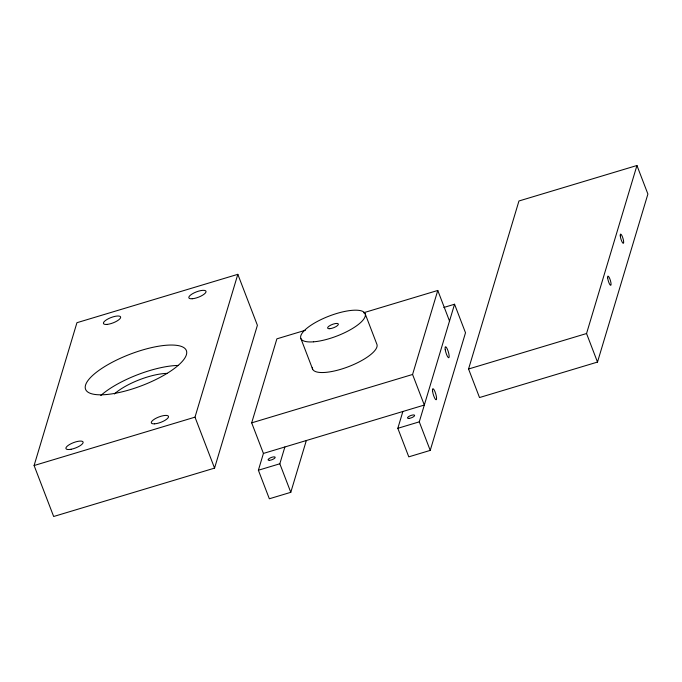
<?xml version="1.0" encoding="UTF-8"?>
<svg xmlns="http://www.w3.org/2000/svg" width="682" height="682" viewBox="0 0 682 682"><rect width="100%" height="100%" fill="white"/><g stroke="black" fill="none" stroke-linecap="round" stroke-linejoin="round"><path stroke-width="1.02" d="M34.1 465.525L76.938 322.705L237.83 274.326L257.395 325.297L214.557 468.116L53.665 516.496L34.1 465.525L194.992 417.154L237.83 274.326M306.303 440.606L290.788 492.319L269.339 498.772L258.384 470.23L263.423 453.428L251.684 422.849L276.883 338.835L305.391 330.258M290.788 492.319L279.833 463.777L284.871 446.974M263.423 453.428L424.315 405.048L412.576 374.469L437.776 290.455L363.438 312.808M443.829 307.463L454.553 304.232L465.508 332.773L430.231 450.393L408.782 456.846L397.828 428.305L402.866 411.502M430.231 450.393L419.277 421.851L454.553 304.232M468.56 369.005L518.951 200.985L636.945 165.504L647.9 194.046L597.5 362.074L479.514 397.546L468.56 369.005L586.546 333.532L636.945 165.504M251.684 422.849L412.576 374.469M258.384 470.23L279.833 463.777M397.828 428.305L419.277 421.851M586.546 333.532L597.5 362.074M437.776 290.455L449.515 321.034M365.049 313.464L376.788 344.043A34.458 10.707 -21 0 1 346.592 367.385A34.458 10.707 -21 0 1 312.347 367.385M300.933 338.681L312.671 369.26M194.992 417.154L214.557 468.116M100.791 395.534A53.989 16.777 -21 0 1 178.36 365.433M114.388 393.983A36.76 11.424 -21 0 1 167.414 373.369M313.626 341.818A34.458 10.707 -21 0 0 365.168 316.397A34.458 10.707 -21 0 0 320.173 319.994A34.458 10.707 -21 0 0 313.626 341.818M329.764 328.698A5.746 1.782 -21 0 0 338.357 324.462A5.746 1.782 -21 0 0 330.855 325.058A5.746 1.782 -21 0 0 329.764 328.698M432.593 391.442A5.746 1.27 73.3 0 0 436.088 399.754A5.746 1.27 73.3 0 0 434.911 391.519A5.746 1.27 73.3 0 0 432.593 391.442M445.227 349.67A5.746 1.27 73.3 0 0 448.747 357.743A5.746 1.27 73.3 0 0 447.409 349.286A5.746 1.27 73.3 0 0 445.227 349.67M409.115 418.39A3.794 1.176 -21 0 0 414.63 415.534A3.794 1.176 -21 0 0 409.464 416.105A3.794 1.176 -21 0 0 409.115 418.39M269.501 460.333A3.794 1.176 -21 0 0 275.17 457.537A3.794 1.176 -21 0 0 270.217 457.937A3.794 1.176 -21 0 0 269.501 460.333M106.545 394.528A53.989 16.777 -21 0 0 186.501 354.333A53.989 16.777 -21 0 0 114.849 360.923A53.989 16.777 -21 0 0 106.545 394.528M71.073 449.268A9.19 2.856 -21 0 0 83.102 442.021A9.19 2.856 -21 0 0 69.376 444.621A9.19 2.856 -21 0 0 71.073 449.268M154.618 423.837A9.19 2.856 -21 0 0 168.463 417.111A9.19 2.856 -21 0 0 156.621 417.947A9.19 2.856 -21 0 0 154.618 423.837M106.869 324.427A9.19 2.856 -21 0 0 120.612 317.642A9.19 2.856 -21 0 0 108.617 318.605A9.19 2.856 -21 0 0 106.869 324.427M192.247 298.75A9.19 2.856 -21 0 0 205.998 291.973A9.19 2.856 -21 0 0 193.995 292.936A9.19 2.856 -21 0 0 192.247 298.75M620.27 235.887A4.825 1.074 73.3 0 0 623.118 243.303A4.825 1.074 73.3 0 0 622.487 236.944A4.825 1.074 73.3 0 0 620.27 235.887M607.671 277.889A4.825 1.074 73.3 0 0 610.518 285.306A4.825 1.074 73.3 0 0 609.887 278.955A4.825 1.074 73.3 0 0 607.671 277.889"/></g></svg>
